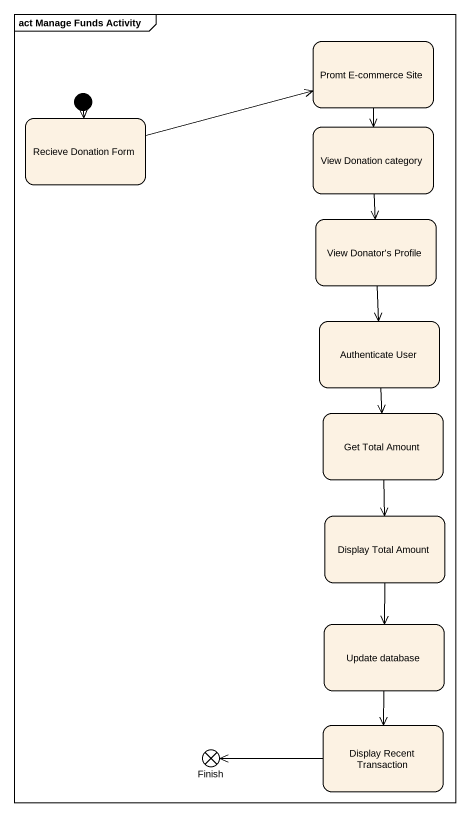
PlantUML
@startuml
mainframe act Manage Funds Activity
hide empty description
state "Promt E-commerce Site" as Promt_E_commerce_Site
state "Recieve Donation Form" as Recieve_Donation_Form
state "View Donation category" as View_Donation_category
state "View Donator's Profile" as View_Donator_s_Profile
state "Authenticate User" as Authenticate_User
state "Get Total Amount" as Get_Total_Amount
state "Display Total Amount" as Display_Total_Amount
state "Update database" as Update_database
state "Display Recent Transaction" as Display_Recent_Transaction
state Finish <<end>>
[*] --> Recieve_Donation_Form
Promt_E_commerce_Site --> View_Donation_category
Recieve_Donation_Form -right-> Promt_E_commerce_Site
View_Donation_category --> View_Donator_s_Profile
View_Donator_s_Profile --> Authenticate_User
Authenticate_User --> Get_Total_Amount
Get_Total_Amount --> Display_Total_Amount
Display_Total_Amount --> Update_database
Update_database --> Display_Recent_Transaction
Display_Recent_Transaction -left-> Finish
@enduml
